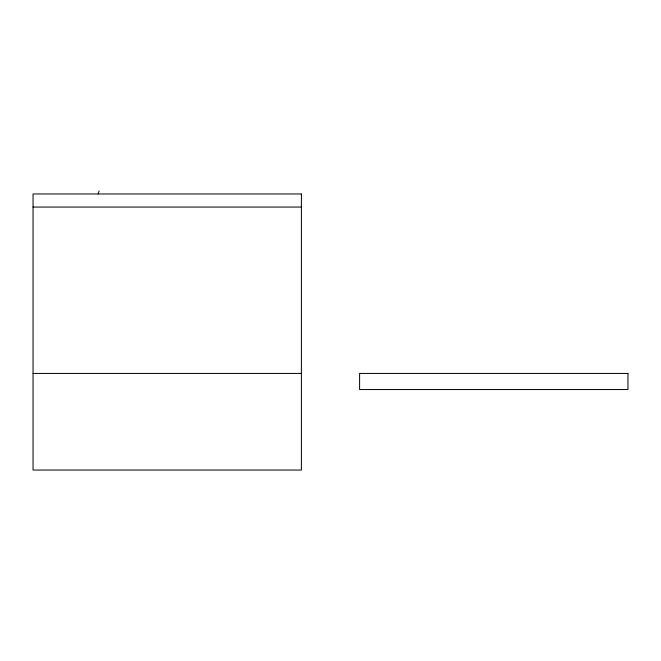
<?xml version="1.0" encoding="UTF-8"?>
<svg xmlns="http://www.w3.org/2000/svg" width="661" height="661" viewBox="0 0 661 661"><rect width="100%" height="100%" fill="white"/><g stroke="black" fill="none" stroke-linecap="round" stroke-linejoin="round"><path stroke-width="0.99" d="M98.125 193.962L99.067 190.955M33.05 207.058L301.399 207.058M33.05 373.432L301.399 373.432M301.399 193.962L33.05 193.962L33.05 470.045L301.399 470.045L301.399 193.962M627.95 373.432L359.601 373.432L359.601 389.536L627.95 389.536L627.95 373.432"/></g></svg>
